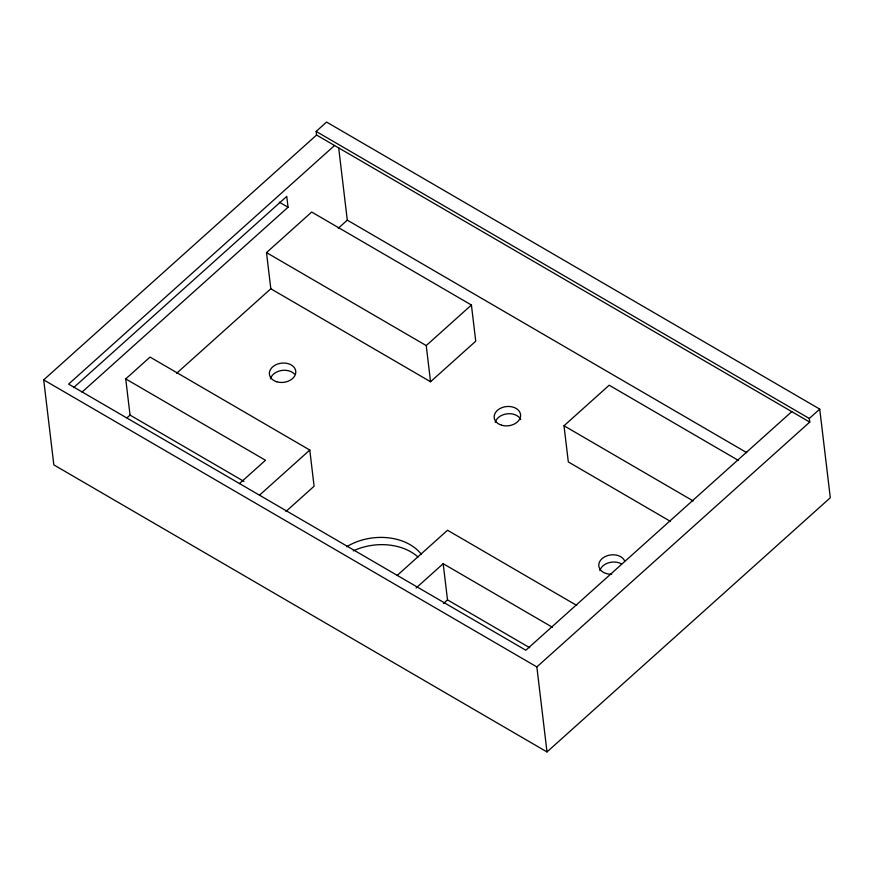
<?xml version="1.0" encoding="UTF-8"?>
<svg xmlns="http://www.w3.org/2000/svg" width="874" height="874" viewBox="0 0 874 874"><rect width="100%" height="100%" fill="white"/><g stroke="black" fill="none" stroke-linecap="round" stroke-linejoin="round"><path stroke-width="1.31" d="M316.148 131.417L326.57 122.065L819.736 409.119L830.3 497.743L546.993 751.935L53.838 464.881L43.7 379.873L316.574 135.033L316.148 131.417L809.302 418.482L809.739 422.098L536.855 666.928L546.993 751.935M334.545 145.499L68.62 384.09L525.842 650.234L791.768 411.632M73.547 387.685L286.748 196.399L288.038 207.247L81.948 392.164M243.955 481.399L130.04 415.084L125.725 378.912L150.055 357.073L309.789 450.055L314.094 486.228L285.918 511.509M266.504 252.597L311.701 212.043L471.425 305.026L475.74 341.199L430.543 381.741L270.82 288.77L266.504 252.597L426.239 345.569L430.543 381.741M127.025 417.783L130.04 415.084M176.646 373.264L270.82 288.77M338.216 228.3L347.295 220.15L338.664 147.739M239.41 483.65L265.488 460.259L125.725 378.912M259.469 495.197L309.789 450.055M426.239 345.569L471.425 305.026M397.233 575.387L447.554 530.245L576.742 605.442M670.489 521.407L568.319 461.931L564.003 425.758L609.189 385.216L738.377 460.412M416.111 587.984L443.184 563.697L552.412 627.27M443.489 603.464L447.499 599.87L443.184 563.697M809.302 418.482L819.736 409.119M316.574 135.033L809.739 422.098M347.295 220.15L746.778 452.677M279.319 202.178L288.038 207.247M564.003 425.758L693.191 500.955M447.499 599.87L529.71 647.721M43.7 379.873L536.855 666.928M353.282 550.893A50.463 36.73 -6.8 0 1 418.056 557.055M270.437 378.835A13.285 9.669 -6.8 0 1 280.805 370.62A13.285 9.669 -6.8 0 1 294.407 373.952M599.881 570.602A13.285 9.669 -6.8 0 1 621.556 563.938M495.252 422.284A13.285 9.669 -6.8 0 1 507.335 413.795A13.285 9.669 -6.8 0 1 520.762 419.564M346.705 546.731A50.463 36.73 -6.8 0 1 421.432 554.4M611.767 574.207A13.285 9.669 -6.8 0 1 598.832 566.188A13.285 9.669 -6.8 0 1 609.189 555.187A13.285 9.669 -6.8 0 1 624.528 560.649M276.763 381.774A13.285 9.669 -6.8 0 0 295.773 371.33A13.285 9.669 -6.8 0 0 275.179 365.113A13.285 9.669 -6.8 0 0 276.763 381.774M501.567 425.212A13.285 9.669 -6.8 0 0 520.587 414.779A13.285 9.669 -6.8 0 0 499.983 408.551A13.285 9.669 -6.8 0 0 501.567 425.212"/></g></svg>
